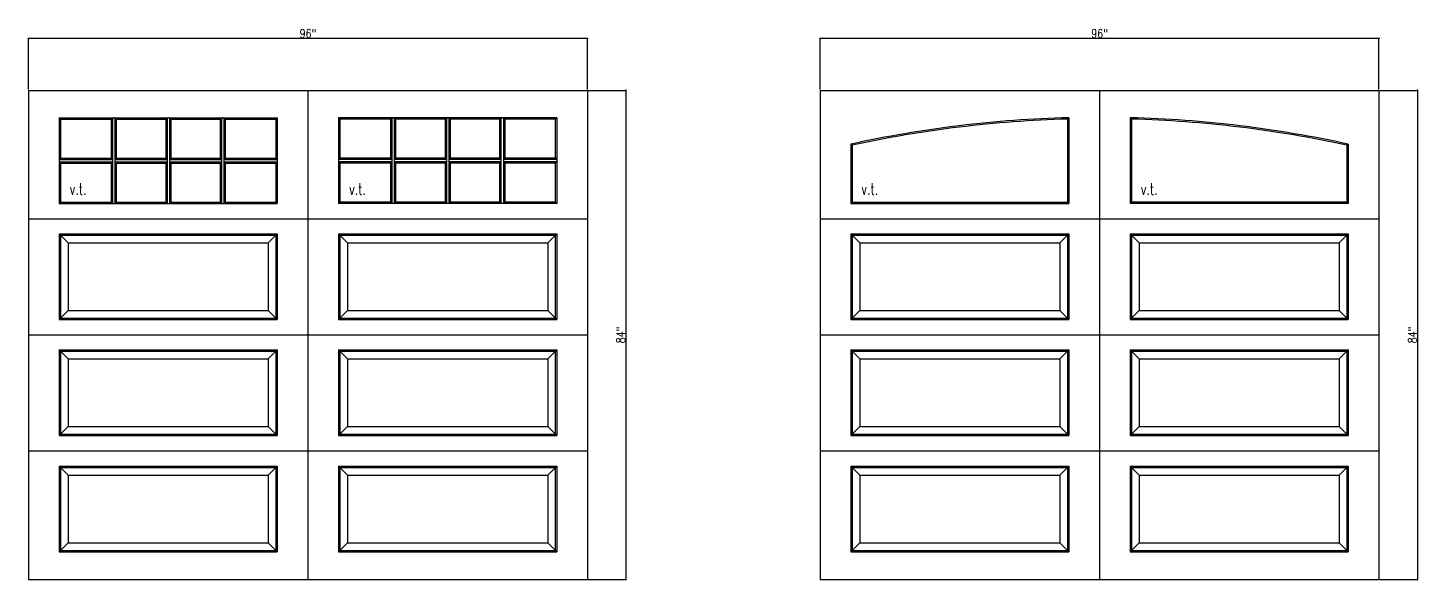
# Model space of a CAD drawing. Header units: inches. Extents: x 1985 to 11287, y 379 to 3234.
# Drawn here: x 8770.3 to 9009.1, y 2351.7 to 2446.5 of the extents above; entities that cross this region are included whole.
import ezdxf

# ---------------------------------------------------------------- set-up
doc = ezdxf.new("R2010")
doc.units = ezdxf.units.IN
doc.header["$MEASUREMENT"] = 0
doc.layers.get('0').update_dxf_attribs({"linetype": 'CONTINUOUS'})
doc.layers.get('Defpoints').update_dxf_attribs({"linetype": 'CONTINUOUS'})
doc.layers.add('COTE1-1 99', color=7, linetype='CONTINUOUS')
doc.layers.add('elevation 99', color=7, linetype='CONTINUOUS')
doc.styles.get("Standard").update_dxf_attribs({"font": 'txt.shx', "width": 0.8})
doc.dimstyles.new('Elevation', dxfattribs={"dimscale": 2, "dimtxt": 0.75, "dimasz": 0.0625, "dimexe": 0.0625, "dimexo": 0.0625, "dimgap": 0.0625, "dimtad": 1, "dimdec": 5, "dimzin": 0, "dimdsep": 46, "dimlunit": 5, "dimtxsty": 'Standard', "dimblk1": 'OBLIQUE', "dimblk2": 'OBLIQUE', "dimsah": 1, "dimcen": 2, "dimdle": 0.0625, "dimclrd": 1, "dimclre": 1, "dimadec": 1, "dimazin": 0, "dimtfac": 0.375, "dimtdec": 5, "dimtmove": 0, "dimatfit": 3, "dimldrblk": 'OBLIQUE', "dimfxl": 1, "dimfrac": 2, "dimtolj": 1, "dimtzin": 0, "dimarcsym": 0})

# ---------------------------------------------------------------- blocks, each defined once
blk = doc.blocks.new('_OBLIQUE')
at = {"color": 0, "linetype": 'ByBlock'}
blk.add_line((-0.5, -0.5), (0.5, 0.5), dxfattribs=at)
blk = doc.blocks.new('*D92')
at = {"layer": 'COTE1-1 99', "color": 1, "lineweight": -2, "transparency": 16777216}
for p, q in [((8866.51, 2444.68), (8770.26, 2444.68)), ((8770.38, 2435.93), (8770.38, 2444.81)), ((8866.38, 2435.93), (8866.38, 2444.81))]:
    blk.add_line(p, q, dxfattribs=at)
at = {"layer": 'Defpoints', "color": 0, "transparency": 16777216}
for p in [(8770.38, 2444.68), (8770.38, 2435.8), (8866.38, 2435.8)]:
    blk.add_point(p, dxfattribs=at)
at = {"layer": 'COTE1-1 99', "color": 1, "lineweight": -2, "transparency": 16777216, "xscale": 0.125, "yscale": 0.125, "zscale": 0.125, "rotation": 180}
blk.add_blockref('_OBLIQUE', (8770.38, 2444.68), dxfattribs=at)
at = {"layer": 'COTE1-1 99', "color": 1, "lineweight": -2, "transparency": 16777216, "xscale": 0.125, "yscale": 0.125, "zscale": 0.125}
blk.add_blockref('_OBLIQUE', (8866.38, 2444.68), dxfattribs=at)
at = {"layer": 'COTE1-1 99', "color": 0, "transparency": 16777216, "insert": (8818.38, 2445.56), "char_height": 1.5, "attachment_point": 5}
blk.add_mtext('\\A1;96"', dxfattribs=at)
blk = doc.blocks.new('*D93')
at = {"layer": 'COTE1-1 99', "color": 1, "lineweight": -2, "transparency": 16777216}
for p, q in [((8866.51, 2435.8), (8873.12, 2435.8)), ((8872.99, 2435.93), (8872.99, 2351.68)), ((8866.51, 2351.8), (8873.12, 2351.8))]:
    blk.add_line(p, q, dxfattribs=at)
at = {"layer": 'Defpoints', "color": 0, "transparency": 16777216}
for p in [(8866.38, 2435.8), (8866.38, 2351.8), (8872.99, 2351.8)]:
    blk.add_point(p, dxfattribs=at)
at = {"layer": 'COTE1-1 99', "color": 1, "lineweight": -2, "transparency": 16777216, "xscale": 0.125, "yscale": 0.125, "zscale": 0.125}
for p, rotation in [((8872.99, 2435.8), 90), ((8872.99, 2351.8), 270)]:
    blk.add_blockref('_OBLIQUE', p, dxfattribs=dict(at, rotation=rotation))
at = {"layer": 'COTE1-1 99', "color": 0, "transparency": 16777216, "insert": (8872.12, 2393.8), "char_height": 1.5, "attachment_point": 5, "rotation": 90}
blk.add_mtext('\\A1;84"', dxfattribs=at)
blk = doc.blocks.new('*D3')
at = {"layer": 'COTE1-1 99', "color": 1, "lineweight": -2, "transparency": 16777216}
for p, q in [((9002.51, 2444.68), (8906.26, 2444.68)), ((8906.38, 2435.93), (8906.38, 2444.81)), ((9002.38, 2435.93), (9002.38, 2444.81))]:
    blk.add_line(p, q, dxfattribs=at)
at = {"layer": 'Defpoints', "color": 0, "transparency": 16777216}
for p in [(8906.38, 2444.68), (8906.38, 2435.8), (9002.38, 2435.8)]:
    blk.add_point(p, dxfattribs=at)
at = {"layer": 'COTE1-1 99', "color": 1, "lineweight": -2, "transparency": 16777216, "xscale": 0.125, "yscale": 0.125, "zscale": 0.125, "rotation": 180}
blk.add_blockref('_OBLIQUE', (8906.38, 2444.68), dxfattribs=at)
at = {"layer": 'COTE1-1 99', "color": 1, "lineweight": -2, "transparency": 16777216, "xscale": 0.125, "yscale": 0.125, "zscale": 0.125}
blk.add_blockref('_OBLIQUE', (9002.38, 2444.68), dxfattribs=at)
at = {"layer": 'COTE1-1 99', "color": 0, "transparency": 16777216, "insert": (8954.38, 2445.56), "char_height": 1.5, "attachment_point": 5}
blk.add_mtext('\\A1;96"', dxfattribs=at)
blk = doc.blocks.new('*D4')
at = {"layer": 'COTE1-1 99', "color": 1, "lineweight": -2, "transparency": 16777216}
for p, q in [((9002.51, 2435.8), (9009.12, 2435.8)), ((9008.99, 2435.93), (9008.99, 2351.68)), ((9002.51, 2351.8), (9009.12, 2351.8))]:
    blk.add_line(p, q, dxfattribs=at)
at = {"layer": 'Defpoints', "color": 0, "transparency": 16777216}
for p in [(9002.38, 2435.8), (9002.38, 2351.8), (9008.99, 2351.8)]:
    blk.add_point(p, dxfattribs=at)
at = {"layer": 'COTE1-1 99', "color": 1, "lineweight": -2, "transparency": 16777216, "xscale": 0.125, "yscale": 0.125, "zscale": 0.125}
for p, rotation in [((9008.99, 2435.8), 90), ((9008.99, 2351.8), 270)]:
    blk.add_blockref('_OBLIQUE', p, dxfattribs=dict(at, rotation=rotation))
at = {"layer": 'COTE1-1 99', "color": 0, "transparency": 16777216, "insert": (9008.12, 2393.8), "char_height": 1.5, "attachment_point": 5, "rotation": 90}
blk.add_mtext('\\A1;84"', dxfattribs=at)

msp = doc.modelspace()

# ---------------------------------------------------------------- linework, layer by layer
at = {"layer": 'elevation 99'}
for p, q in [((8770.380625, 2435.803857), (8866.380625, 2435.803857)), ((8770.380625, 2435.803857), (8770.380625, 2351.803857)), ((8775.880625, 2435.803857), (8812.880625, 2435.803857)), ((8818.380625, 2435.803857), (8818.380625, 2351.803857)), ((8823.880625, 2435.803857), (8860.880625, 2435.803857)), ((8866.380625, 2435.803857), (8866.380625, 2351.803857)), ((8906.380675, 2435.803857), (9002.380675, 2435.803857)), ((8906.380675, 2435.803857), (8906.380675, 2351.803857)), ((8911.880675, 2435.803857), (8948.880675, 2435.803857)), ((8954.380675, 2435.803857), (8954.380675, 2351.803857)), ((8959.880675, 2435.803857), (8996.880675, 2435.803857)), ((9002.380675, 2435.803857), (9002.380675, 2351.803857)), ((8775.647625, 2431.099357), (8813.113625, 2431.099357)), ((8775.647625, 2431.099357), (8775.647625, 2416.383357)), ((8775.647625, 2431.099357), (8775.880625, 2430.866357)), ((8775.880625, 2430.866357), (8780.318125, 2430.866357)), ((8775.880625, 2430.866357), (8775.880625, 2424.178857)), ((8780.318125, 2430.866357), (8784.576625, 2430.866357)), ((8784.576625, 2430.866357), (8784.809625, 2431.099357)), ((8784.576625, 2430.866357), (8784.576625, 2424.178857)), ((8784.809625, 2431.099357), (8784.809625, 2416.383357)), ((8784.809625, 2431.099357), (8785.218625, 2431.099357)), ((8784.809625, 2431.099357), (8785.218625, 2431.099357)), ((8785.218625, 2431.099357), (8785.218625, 2416.383357)), ((8785.451625, 2430.866357), (8785.218625, 2431.099357)), ((8785.451625, 2430.866357), (8785.451625, 2424.178857)), ((8785.451625, 2430.866357), (8793.943125, 2430.866357)), ((8793.943125, 2430.866357), (8794.176125, 2431.099357)), ((8793.943125, 2430.866357), (8793.943125, 2424.178857)), ((8794.176125, 2431.099357), (8794.176125, 2416.383357)), ((8794.176125, 2431.099357), (8794.585125, 2431.099357)), ((8794.585125, 2431.099357), (8794.585125, 2416.383357)), ((8794.818125, 2430.866357), (8794.585125, 2431.099357)), ((8794.818125, 2430.866357), (8794.818125, 2424.178857)), ((8794.818125, 2430.866357), (8803.309625, 2430.866357)), ((8803.309625, 2430.866357), (8803.542625, 2431.099357)), ((8803.309625, 2430.866357), (8803.309625, 2424.178857)), ((8803.542625, 2431.099357), (8803.542625, 2416.383357)), ((8803.542625, 2431.099357), (8803.951625, 2431.099357)), ((8803.951625, 2431.099357), (8803.951625, 2416.383357)), ((8804.184625, 2430.866357), (8803.951625, 2431.099357)), ((8804.184625, 2430.866357), (8808.443125, 2430.866357)), ((8804.184625, 2430.866357), (8804.184625, 2424.178857)), ((8808.443125, 2430.866357), (8812.880625, 2430.866357)), ((8813.113625, 2431.099357), (8812.880625, 2430.866357)), ((8812.880625, 2430.866357), (8812.880625, 2424.178857)), ((8813.113625, 2431.099357), (8813.113625, 2416.383357)), ((8861.113625, 2431.099357), (8823.647625, 2431.099357)), ((8823.647625, 2431.099357), (8823.647625, 2416.383357)), ((8823.647625, 2431.099357), (8823.880625, 2430.866357)), ((8828.318125, 2430.866357), (8823.880625, 2430.866357)), ((8823.880625, 2430.866357), (8823.880625, 2424.178857)), ((8832.576625, 2430.866357), (8828.318125, 2430.866357)), ((8832.576625, 2430.866357), (8832.809625, 2431.099357)), ((8832.576625, 2430.866357), (8832.576625, 2424.178857)), ((8832.809625, 2431.099357), (8832.809625, 2416.383357)), ((8833.218625, 2431.099357), (8832.809625, 2431.099357)), ((8833.218625, 2431.099357), (8833.218625, 2416.383357)), ((8833.451625, 2430.866357), (8833.218625, 2431.099357)), ((8841.943125, 2430.866357), (8833.451625, 2430.866357)), ((8833.451625, 2430.866357), (8833.451625, 2424.178857)), ((8841.943125, 2430.866357), (8842.176125, 2431.099357)), ((8841.943125, 2430.866357), (8841.943125, 2424.178857)), ((8842.176125, 2431.099357), (8842.176125, 2416.383357)), ((8842.585125, 2431.099357), (8842.176125, 2431.099357)), ((8842.585125, 2431.099357), (8842.585125, 2416.383357)), ((8842.818125, 2430.866357), (8842.585125, 2431.099357)), ((8851.309625, 2430.866357), (8842.818125, 2430.866357)), ((8842.818125, 2430.866357), (8842.818125, 2424.178857)), ((8851.309625, 2430.866357), (8851.542625, 2431.099357)), ((8851.309625, 2430.866357), (8851.309625, 2424.178857)), ((8851.542625, 2431.099357), (8851.542625, 2416.383357)), ((8851.951625, 2431.099357), (8851.542625, 2431.099357)), ((8851.951625, 2431.099357), (8851.542625, 2431.099357)), ((8851.951625, 2431.099357), (8851.951625, 2416.383357)), ((8852.184625, 2430.866357), (8851.951625, 2431.099357)), ((8852.184625, 2430.866357), (8852.184625, 2424.178857)), ((8856.443125, 2430.866357), (8852.184625, 2430.866357)), ((8860.880625, 2430.866357), (8856.443125, 2430.866357)), ((8861.113625, 2431.099357), (8860.880625, 2430.866357)), ((8860.880625, 2430.866357), (8860.880625, 2424.178857)), ((8861.113625, 2431.099357), (8861.113625, 2416.383357)), ((8949.113656, 2431.105712), (8948.880675, 2430.866357)), ((8948.880675, 2430.866357), (8948.880675, 2416.616357)), ((8949.113656, 2431.105712), (8949.113675, 2416.383357)), ((8959.647693, 2431.105712), (8959.647675, 2416.383357)), ((8959.647693, 2431.105712), (8959.880675, 2430.866357)), ((8959.880675, 2430.866357), (8959.880675, 2416.616357)), ((8911.647675, 2426.561896), (8911.647675, 2416.383357)), ((8911.880675, 2426.37421), (8911.647675, 2426.561896)), ((8911.880675, 2426.37421), (8911.880675, 2416.616357)), ((8996.880675, 2426.37421), (8997.113675, 2426.561896)), ((8996.880675, 2426.37421), (8996.880675, 2416.616357)), ((8997.113675, 2426.561896), (8997.113675, 2416.383357)), ((8775.647625, 2423.945857), (8775.880625, 2424.178857)), ((8775.647625, 2423.945857), (8780.551125, 2423.945857)), ((8775.647625, 2423.536857), (8780.551125, 2423.536857)), ((8775.880625, 2423.303857), (8775.647625, 2423.536857)), ((8775.880625, 2424.178857), (8780.318125, 2424.178857)), ((8775.880625, 2423.303857), (8780.318125, 2423.303857)), ((8775.880625, 2423.303857), (8775.880625, 2416.616357)), ((8780.085125, 2423.945857), (8784.809625, 2423.945857)), ((8780.085125, 2423.536857), (8784.809625, 2423.536857)), ((8780.318125, 2424.178857), (8784.576625, 2424.178857)), ((8780.318125, 2423.303857), (8784.576625, 2423.303857)), ((8784.576625, 2424.178857), (8784.809625, 2423.945857)), ((8784.809625, 2423.536857), (8784.576625, 2423.303857)), ((8784.576625, 2423.303857), (8784.576625, 2416.616357)), ((8785.451625, 2424.178857), (8785.218625, 2423.945857)), ((8785.218625, 2423.945857), (8794.176125, 2423.945857)), ((8785.218625, 2423.536857), (8794.176125, 2423.536857)), ((8785.218625, 2423.536857), (8785.451625, 2423.303857)), ((8785.451625, 2424.178857), (8793.943125, 2424.178857)), ((8785.451625, 2423.303857), (8793.943125, 2423.303857)), ((8785.451625, 2423.303857), (8785.451625, 2416.616357)), ((8794.176125, 2423.945857), (8793.943125, 2424.178857)), ((8793.943125, 2423.303857), (8794.176125, 2423.536857)), ((8793.943125, 2423.303857), (8793.943125, 2416.616357)), ((8794.585125, 2423.945857), (8794.818125, 2424.178857)), ((8794.585125, 2423.945857), (8803.542625, 2423.945857)), ((8794.585125, 2423.536857), (8803.542625, 2423.536857)), ((8794.818125, 2423.303857), (8794.585125, 2423.536857)), ((8794.818125, 2424.178857), (8803.309625, 2424.178857)), ((8794.818125, 2423.303857), (8794.818125, 2416.616357)), ((8794.818125, 2423.303857), (8803.309625, 2423.303857)), ((8803.542625, 2423.945857), (8803.309625, 2424.178857)), ((8803.309625, 2423.303857), (8803.542625, 2423.536857)), ((8803.309625, 2423.303857), (8803.309625, 2416.616357)), ((8803.951625, 2423.945857), (8804.184625, 2424.178857)), ((8803.951625, 2423.945857), (8808.676125, 2423.945857)), ((8803.951625, 2423.536857), (8808.676125, 2423.536857)), ((8804.184625, 2423.303857), (8803.951625, 2423.536857)), ((8804.184625, 2424.178857), (8808.443125, 2424.178857)), ((8804.184625, 2423.303857), (8808.443125, 2423.303857)), ((8804.184625, 2423.303857), (8804.184625, 2416.616357)), ((8808.210125, 2423.945857), (8813.113625, 2423.945857)), ((8808.210125, 2423.536857), (8813.113625, 2423.536857)), ((8808.443125, 2424.178857), (8812.880625, 2424.178857)), ((8808.443125, 2423.303857), (8812.880625, 2423.303857)), ((8812.880625, 2424.178857), (8813.113625, 2423.945857)), ((8812.880625, 2423.303857), (8813.113625, 2423.536857)), ((8812.880625, 2423.303857), (8812.880625, 2416.616357)), ((8823.880625, 2424.178857), (8823.647625, 2423.945857)), ((8828.551125, 2423.945857), (8823.647625, 2423.945857)), ((8828.551125, 2423.536857), (8823.647625, 2423.536857)), ((8823.880625, 2423.303857), (8823.647625, 2423.536857)), ((8828.318125, 2424.178857), (8823.880625, 2424.178857)), ((8823.880625, 2423.303857), (8823.880625, 2416.616357)), ((8828.318125, 2423.303857), (8823.880625, 2423.303857)), ((8832.809625, 2423.945857), (8828.085125, 2423.945857)), ((8832.809625, 2423.536857), (8828.085125, 2423.536857)), ((8832.576625, 2424.178857), (8828.318125, 2424.178857)), ((8832.576625, 2423.303857), (8828.318125, 2423.303857)), ((8832.809625, 2423.945857), (8832.576625, 2424.178857)), ((8832.576625, 2423.303857), (8832.809625, 2423.536857)), ((8832.576625, 2423.303857), (8832.576625, 2416.616357)), ((8833.218625, 2423.945857), (8833.451625, 2424.178857)), ((8842.176125, 2423.945857), (8833.218625, 2423.945857)), ((8833.451625, 2423.303857), (8833.218625, 2423.536857)), ((8842.176125, 2423.536857), (8833.218625, 2423.536857)), ((8841.943125, 2424.178857), (8833.451625, 2424.178857)), ((8833.451625, 2423.303857), (8833.451625, 2416.616357)), ((8841.943125, 2423.303857), (8833.451625, 2423.303857)), ((8842.176125, 2423.945857), (8841.943125, 2424.178857)), ((8841.943125, 2423.303857), (8842.176125, 2423.536857)), ((8841.943125, 2423.303857), (8841.943125, 2416.616357)), ((8842.585125, 2423.945857), (8842.818125, 2424.178857)), ((8851.542625, 2423.945857), (8842.585125, 2423.945857)), ((8851.542625, 2423.536857), (8842.585125, 2423.536857)), ((8842.818125, 2423.303857), (8842.585125, 2423.536857)), ((8851.309625, 2424.178857), (8842.818125, 2424.178857)), ((8842.818125, 2423.303857), (8842.818125, 2416.616357)), ((8851.309625, 2423.303857), (8842.818125, 2423.303857)), ((8851.309625, 2424.178857), (8851.542625, 2423.945857)), ((8851.542625, 2423.536857), (8851.309625, 2423.303857)), ((8851.309625, 2423.303857), (8851.309625, 2416.616357)), ((8852.184625, 2424.178857), (8851.951625, 2423.945857)), ((8856.676125, 2423.945857), (8851.951625, 2423.945857)), ((8851.951625, 2423.536857), (8852.184625, 2423.303857)), ((8856.676125, 2423.536857), (8851.951625, 2423.536857)), ((8856.443125, 2424.178857), (8852.184625, 2424.178857)), ((8852.184625, 2423.303857), (8852.184625, 2416.616357)), ((8856.443125, 2423.303857), (8852.184625, 2423.303857)), ((8861.113625, 2423.945857), (8856.210125, 2423.945857)), ((8861.113625, 2423.536857), (8856.210125, 2423.536857)), ((8860.880625, 2424.178857), (8856.443125, 2424.178857)), ((8860.880625, 2423.303857), (8856.443125, 2423.303857)), ((8861.113625, 2423.945857), (8860.880625, 2424.178857)), ((8860.880625, 2423.303857), (8861.113625, 2423.536857)), ((8860.880625, 2423.303857), (8860.880625, 2416.616357)), ((8775.647625, 2416.383357), (8775.880625, 2416.616357)), ((8775.647625, 2416.383357), (8813.113625, 2416.383357)), ((8775.880625, 2416.616357), (8780.318125, 2416.616357)), ((8780.318125, 2416.616357), (8784.576625, 2416.616357)), ((8784.576625, 2416.616357), (8784.809625, 2416.383357)), ((8785.451625, 2416.616357), (8785.218625, 2416.383357)), ((8785.451625, 2416.616357), (8793.943125, 2416.616357)), ((8793.943125, 2416.616357), (8794.176125, 2416.383357)), ((8794.818125, 2416.616357), (8794.585125, 2416.383357)), ((8794.818125, 2416.616357), (8803.309625, 2416.616357)), ((8803.309625, 2416.616357), (8803.542625, 2416.383357)), ((8804.184625, 2416.616357), (8803.951625, 2416.383357)), ((8804.184625, 2416.616357), (8808.443125, 2416.616357)), ((8808.443125, 2416.616357), (8812.880625, 2416.616357)), ((8813.113625, 2416.383357), (8812.880625, 2416.616357)), ((8823.647625, 2416.383357), (8823.880625, 2416.616357)), ((8861.113625, 2416.383357), (8823.647625, 2416.383357)), ((8828.318125, 2416.616357), (8823.880625, 2416.616357)), ((8832.576625, 2416.616357), (8828.318125, 2416.616357)), ((8832.576625, 2416.616357), (8832.809625, 2416.383357)), ((8833.451625, 2416.616357), (8833.218625, 2416.383357)), ((8841.943125, 2416.616357), (8833.451625, 2416.616357)), ((8841.943125, 2416.616357), (8842.176125, 2416.383357)), ((8842.818125, 2416.616357), (8842.585125, 2416.383357)), ((8851.309625, 2416.616357), (8842.818125, 2416.616357)), ((8851.309625, 2416.616357), (8851.542625, 2416.383357)), ((8852.184625, 2416.616357), (8851.951625, 2416.383357)), ((8856.443125, 2416.616357), (8852.184625, 2416.616357)), ((8860.880625, 2416.616357), (8856.443125, 2416.616357)), ((8861.113625, 2416.383357), (8860.880625, 2416.616357)), ((8911.647675, 2416.383357), (8911.880675, 2416.616357)), ((8911.647675, 2416.383357), (8949.113675, 2416.383357)), ((8911.880675, 2416.616357), (8948.880675, 2416.616357)), ((8949.113675, 2416.383357), (8948.880675, 2416.616357)), ((8959.647675, 2416.383357), (8959.880675, 2416.616357)), ((8997.113675, 2416.383357), (8959.647675, 2416.383357)), ((8996.880675, 2416.616357), (8959.880675, 2416.616357)), ((8997.113675, 2416.383357), (8996.880675, 2416.616357)), ((8770.380625, 2413.741357), (8866.380625, 2413.741357)), ((8906.380675, 2413.741357), (9002.380675, 2413.741357)), ((8775.647625, 2411.161857), (8775.647625, 2396.445807)), ((8775.647625, 2411.161857), (8777.193125, 2409.616357)), ((8775.647625, 2411.161857), (8813.113625, 2411.161857)), ((8775.880625, 2410.928857), (8775.880625, 2396.678807)), ((8775.880625, 2410.928857), (8812.880625, 2410.928857)), ((8813.113625, 2411.161857), (8811.568125, 2409.616357)), ((8812.880625, 2410.928857), (8812.880625, 2396.678807)), ((8813.113625, 2411.161857), (8813.113625, 2396.445807)), ((8823.647625, 2411.161857), (8823.647625, 2396.445807)), ((8823.647625, 2411.161857), (8825.193125, 2409.616357)), ((8823.647625, 2411.161857), (8861.113625, 2411.161857)), ((8823.880625, 2410.928857), (8823.880625, 2396.678807)), ((8823.880625, 2410.928857), (8860.880625, 2410.928857)), ((8861.113625, 2411.161857), (8859.568125, 2409.616357)), ((8860.880625, 2410.928857), (8860.880625, 2396.678807)), ((8861.113625, 2411.161857), (8861.113625, 2396.445807)), ((8911.647675, 2411.161857), (8911.647675, 2396.445807)), ((8911.647675, 2411.161857), (8913.193175, 2409.616357)), ((8911.647675, 2411.161857), (8949.113675, 2411.161857)), ((8911.880675, 2410.928857), (8911.880675, 2396.678807)), ((8911.880675, 2410.928857), (8948.880675, 2410.928857)), ((8949.113675, 2411.161857), (8947.568175, 2409.616357)), ((8948.880675, 2410.928857), (8948.880675, 2396.678807)), ((8949.113675, 2411.161857), (8949.113675, 2396.445807)), ((8959.647675, 2411.161857), (8959.647675, 2396.445807)), ((8959.647675, 2411.161857), (8961.193175, 2409.616357)), ((8959.647675, 2411.161857), (8997.113675, 2411.161857)), ((8959.880675, 2410.928857), (8959.880675, 2396.678807)), ((8959.880675, 2410.928857), (8996.880675, 2410.928857)), ((8997.113675, 2411.161857), (8995.568175, 2409.616357)), ((8996.880675, 2410.928857), (8996.880675, 2396.678807)), ((8997.113675, 2411.161857), (8997.113675, 2396.445807)), ((8777.193125, 2409.616357), (8777.193125, 2397.991307)), ((8777.193125, 2409.616357), (8811.568125, 2409.616357)), ((8811.568125, 2409.616357), (8811.568125, 2397.991307)), ((8825.193125, 2409.616357), (8825.193125, 2397.991307)), ((8825.193125, 2409.616357), (8859.568125, 2409.616357)), ((8859.568125, 2409.616357), (8859.568125, 2397.991307)), ((8913.193175, 2409.616357), (8913.193175, 2397.991307)), ((8913.193175, 2409.616357), (8947.568175, 2409.616357)), ((8947.568175, 2409.616357), (8947.568175, 2397.991307)), ((8961.193175, 2409.616357), (8961.193175, 2397.991307)), ((8961.193175, 2409.616357), (8995.568175, 2409.616357)), ((8995.568175, 2409.616357), (8995.568175, 2397.991307)), ((8775.647625, 2396.445807), (8777.193125, 2397.991307)), ((8775.647625, 2396.445807), (8813.113625, 2396.445807)), ((8775.880625, 2396.678807), (8812.880625, 2396.678807)), ((8777.193125, 2397.991307), (8811.568125, 2397.991307)), ((8813.113625, 2396.445807), (8811.568125, 2397.991307)), ((8823.647625, 2396.445807), (8825.193125, 2397.991307)), ((8823.647625, 2396.445807), (8861.113625, 2396.445807)), ((8823.880625, 2396.678807), (8860.880625, 2396.678807)), ((8825.193125, 2397.991307), (8859.568125, 2397.991307)), ((8861.113625, 2396.445807), (8859.568125, 2397.991307)), ((8911.647675, 2396.445807), (8913.193175, 2397.991307)), ((8911.647675, 2396.445807), (8949.113675, 2396.445807)), ((8911.880675, 2396.678807), (8948.880675, 2396.678807)), ((8913.193175, 2397.991307), (8947.568175, 2397.991307)), ((8949.113675, 2396.445807), (8947.568175, 2397.991307)), ((8959.647675, 2396.445807), (8961.193175, 2397.991307)), ((8959.647675, 2396.445807), (8997.113675, 2396.445807)), ((8959.880675, 2396.678807), (8996.880675, 2396.678807)), ((8961.193175, 2397.991307), (8995.568175, 2397.991307)), ((8997.113675, 2396.445807), (8995.568175, 2397.991307)), ((8770.380625, 2393.803857), (8866.380625, 2393.803857)), ((8906.380675, 2393.803857), (9002.380675, 2393.803857)), ((8775.647625, 2391.224357), (8775.647625, 2376.508307)), ((8775.647625, 2391.224357), (8777.193125, 2389.678857)), ((8775.647625, 2391.224357), (8813.113625, 2391.224357)), ((8813.113625, 2391.224357), (8811.568125, 2389.678857)), ((8813.113625, 2391.224357), (8813.113625, 2376.508307)), ((8823.647625, 2391.224357), (8823.647625, 2376.508307)), ((8823.647625, 2391.224357), (8825.193125, 2389.678857)), ((8823.647625, 2391.224357), (8861.113625, 2391.224357)), ((8861.113625, 2391.224357), (8859.568125, 2389.678857)), ((8861.113625, 2391.224357), (8861.113625, 2376.508307)), ((8911.647675, 2391.224357), (8911.647675, 2376.508307)), ((8911.647675, 2391.224357), (8913.193175, 2389.678857)), ((8911.647675, 2391.224357), (8949.113675, 2391.224357)), ((8949.113675, 2391.224357), (8947.568175, 2389.678857)), ((8949.113675, 2391.224357), (8949.113675, 2376.508307)), ((8959.647675, 2391.224357), (8959.647675, 2376.508307)), ((8959.647675, 2391.224357), (8961.193175, 2389.678857)), ((8959.647675, 2391.224357), (8997.113675, 2391.224357)), ((8997.113675, 2391.224357), (8995.568175, 2389.678857)), ((8997.113675, 2391.224357), (8997.113675, 2376.508307)), ((8775.880625, 2390.991357), (8775.880625, 2376.741307)), ((8775.880625, 2390.991357), (8812.880625, 2390.991357)), ((8777.193125, 2389.678857), (8777.193125, 2378.053807)), ((8777.193125, 2389.678857), (8811.568125, 2389.678857)), ((8811.568125, 2389.678857), (8811.568125, 2378.053807)), ((8812.880625, 2390.991357), (8812.880625, 2376.741307)), ((8823.880625, 2390.991357), (8823.880625, 2376.741307)), ((8823.880625, 2390.991357), (8860.880625, 2390.991357)), ((8825.193125, 2389.678857), (8825.193125, 2378.053807)), ((8825.193125, 2389.678857), (8859.568125, 2389.678857)), ((8859.568125, 2389.678857), (8859.568125, 2378.053807)), ((8860.880625, 2390.991357), (8860.880625, 2376.741307)), ((8911.880675, 2390.991357), (8911.880675, 2376.741307)), ((8911.880675, 2390.991357), (8948.880675, 2390.991357)), ((8913.193175, 2389.678857), (8913.193175, 2378.053807)), ((8913.193175, 2389.678857), (8947.568175, 2389.678857)), ((8947.568175, 2389.678857), (8947.568175, 2378.053807)), ((8948.880675, 2390.991357), (8948.880675, 2376.741307)), ((8959.880675, 2390.991357), (8959.880675, 2376.741307)), ((8959.880675, 2390.991357), (8996.880675, 2390.991357)), ((8961.193175, 2389.678857), (8961.193175, 2378.053807)), ((8961.193175, 2389.678857), (8995.568175, 2389.678857)), ((8995.568175, 2389.678857), (8995.568175, 2378.053807)), ((8996.880675, 2390.991357), (8996.880675, 2376.741307)), ((8775.647625, 2376.508307), (8777.193125, 2378.053807)), ((8775.880625, 2376.741307), (8812.880625, 2376.741307)), ((8777.193125, 2378.053807), (8811.568125, 2378.053807)), ((8813.113625, 2376.508307), (8811.568125, 2378.053807)), ((8823.647625, 2376.508307), (8825.193125, 2378.053807)), ((8823.880625, 2376.741307), (8860.880625, 2376.741307)), ((8825.193125, 2378.053807), (8859.568125, 2378.053807)), ((8861.113625, 2376.508307), (8859.568125, 2378.053807)), ((8911.647675, 2376.508307), (8913.193175, 2378.053807)), ((8911.880675, 2376.741307), (8948.880675, 2376.741307)), ((8913.193175, 2378.053807), (8947.568175, 2378.053807)), ((8949.113675, 2376.508307), (8947.568175, 2378.053807)), ((8959.647675, 2376.508307), (8961.193175, 2378.053807)), ((8959.880675, 2376.741307), (8996.880675, 2376.741307)), ((8961.193175, 2378.053807), (8995.568175, 2378.053807)), ((8997.113675, 2376.508307), (8995.568175, 2378.053807)), ((8775.647625, 2376.508307), (8813.113625, 2376.508307)), ((8823.647625, 2376.508307), (8861.113625, 2376.508307)), ((8911.647675, 2376.508307), (8949.113675, 2376.508307)), ((8959.647675, 2376.508307), (8997.113675, 2376.508307)), ((8770.380625, 2373.866357), (8866.380625, 2373.866357)), ((8906.380675, 2373.866357), (9002.380675, 2373.866357)), ((8775.647625, 2371.286907), (8775.647625, 2356.570857)), ((8775.647625, 2371.286907), (8777.193125, 2369.741407)), ((8775.647625, 2371.286907), (8813.113625, 2371.286907)), ((8775.880625, 2371.053907), (8775.880625, 2356.803857)), ((8775.880625, 2371.053907), (8812.880625, 2371.053907)), ((8777.193125, 2369.741407), (8777.193125, 2358.116357)), ((8777.193125, 2369.741407), (8811.568125, 2369.741407)), ((8813.113625, 2371.286907), (8811.568125, 2369.741407)), ((8811.568125, 2369.741407), (8811.568125, 2358.116357)), ((8812.880625, 2371.053907), (8812.880625, 2356.803857)), ((8813.113625, 2371.286907), (8813.113625, 2356.570857)), ((8823.647625, 2371.286907), (8823.647625, 2356.570857)), ((8823.647625, 2371.286907), (8825.193125, 2369.741407)), ((8823.647625, 2371.286907), (8861.113625, 2371.286907)), ((8823.880625, 2371.053907), (8823.880625, 2356.803857)), ((8823.880625, 2371.053907), (8860.880625, 2371.053907)), ((8825.193125, 2369.741407), (8825.193125, 2358.116357)), ((8825.193125, 2369.741407), (8859.568125, 2369.741407)), ((8861.113625, 2371.286907), (8859.568125, 2369.741407)), ((8859.568125, 2369.741407), (8859.568125, 2358.116357)), ((8860.880625, 2371.053907), (8860.880625, 2356.803857)), ((8861.113625, 2371.286907), (8861.113625, 2356.570857)), ((8911.647675, 2371.286907), (8911.647675, 2356.570857)), ((8911.647675, 2371.286907), (8913.193175, 2369.741407)), ((8911.647675, 2371.286907), (8949.113675, 2371.286907)), ((8911.880675, 2371.053907), (8911.880675, 2356.803857)), ((8911.880675, 2371.053907), (8948.880675, 2371.053907)), ((8913.193175, 2369.741407), (8913.193175, 2358.116357)), ((8913.193175, 2369.741407), (8947.568175, 2369.741407)), ((8949.113675, 2371.286907), (8947.568175, 2369.741407)), ((8947.568175, 2369.741407), (8947.568175, 2358.116357)), ((8948.880675, 2371.053907), (8948.880675, 2356.803857)), ((8949.113675, 2371.286907), (8949.113675, 2356.570857)), ((8959.647675, 2371.286907), (8959.647675, 2356.570857)), ((8959.647675, 2371.286907), (8961.193175, 2369.741407)), ((8959.647675, 2371.286907), (8997.113675, 2371.286907)), ((8959.880675, 2371.053907), (8959.880675, 2356.803857)), ((8959.880675, 2371.053907), (8996.880675, 2371.053907)), ((8961.193175, 2369.741407), (8961.193175, 2358.116357)), ((8961.193175, 2369.741407), (8995.568175, 2369.741407)), ((8997.113675, 2371.286907), (8995.568175, 2369.741407)), ((8995.568175, 2369.741407), (8995.568175, 2358.116357)), ((8996.880675, 2371.053907), (8996.880675, 2356.803857)), ((8997.113675, 2371.286907), (8997.113675, 2356.570857)), ((8775.647625, 2356.570857), (8777.193125, 2358.116357)), ((8777.193125, 2358.116357), (8811.568125, 2358.116357)), ((8813.113625, 2356.570857), (8811.568125, 2358.116357)), ((8823.647625, 2356.570857), (8825.193125, 2358.116357)), ((8825.193125, 2358.116357), (8859.568125, 2358.116357)), ((8861.113625, 2356.570857), (8859.568125, 2358.116357)), ((8911.647675, 2356.570857), (8913.193175, 2358.116357)), ((8913.193175, 2358.116357), (8947.568175, 2358.116357)), ((8949.113675, 2356.570857), (8947.568175, 2358.116357)), ((8959.647675, 2356.570857), (8961.193175, 2358.116357)), ((8961.193175, 2358.116357), (8995.568175, 2358.116357)), ((8997.113675, 2356.570857), (8995.568175, 2358.116357)), ((8775.647625, 2356.570857), (8813.113625, 2356.570857)), ((8775.880625, 2356.803857), (8812.880625, 2356.803857)), ((8823.647625, 2356.570857), (8861.113625, 2356.570857)), ((8823.880625, 2356.803857), (8860.880625, 2356.803857)), ((8911.647675, 2356.570857), (8949.113675, 2356.570857)), ((8911.880675, 2356.803857), (8948.880675, 2356.803857)), ((8959.647675, 2356.570857), (8997.113675, 2356.570857)), ((8959.880675, 2356.803857), (8996.880675, 2356.803857)), ((8770.380625, 2351.803857), (8866.380625, 2351.803857)), ((8906.380675, 2351.803857), (9002.380675, 2351.803857))]:
    msp.add_line(p, q, dxfattribs=at)
for radius, start, end in [(200.233, 91.50730778, 102.32263578), (200, 91.5758326, 102.268899), (200.233, 77.67736422, 88.49269222), (200, 77.731101, 88.4241674)]:
    msp.add_arc((8954.380675, 2230.941997), radius, start, end, dxfattribs=at)
for p in [(8785.014125, 2431.099357), (8794.380625, 2431.099357), (8803.747125, 2431.099357), (8833.014125, 2431.099357), (8842.380625, 2431.099357), (8851.747125, 2431.099357)]:
    msp.add_point(p, dxfattribs=at)

# ---------------------------------------------------------------- texts
at = {"layer": 'elevation 99', "width": 0.7}
for p in [(8777.46056, 2417.861621), (8825.46056, 2417.861621), (8913.460609, 2417.861621), (8961.460609, 2417.861621)]:
    msp.add_text('v.t.', height=2, dxfattribs=at).set_placement(p)

# ---------------------------------------------------------------- dimensions: what is measured, and where the dimension line sits
at = {"layer": 'COTE1-1 99'}
for base, p1, p2, picture, middle in [((8770.380625, 2444.683801), (8866.380625, 2435.803857), (8770.380625, 2435.803857), '*D92', (8818.380625, 2445.558801)), ((8906.380675, 2444.683801), (9002.380675, 2435.803857), (8906.380675, 2435.803857), '*D3', (8954.380675, 2445.558801))]:
    dim = msp.add_linear_dim(base=base, p1=p1, p2=p2, dimstyle='Elevation', override={"dimpost": '"'}, dxfattribs=at)
    dim.commit()
    dim.dimension.update_dxf_attribs({"geometry": picture, "text_midpoint": middle})
for base, p1, p2, picture, middle in [((8872.992351, 2351.803857), (8866.380625, 2435.803857), (8866.380625, 2351.803857), '*D93', (8872.117351, 2393.803857)), ((9008.9924, 2351.803857), (9002.380675, 2435.803857), (9002.380675, 2351.803857), '*D4', (9008.1174, 2393.803857))]:
    dim = msp.add_linear_dim(base=base, p1=p1, p2=p2, angle=90, dimstyle='Elevation', override={"dimpost": '"'}, dxfattribs=at)
    dim.commit()
    dim.dimension.update_dxf_attribs({"geometry": picture, "text_midpoint": middle})

doc.saveas('drawing.dxf')
